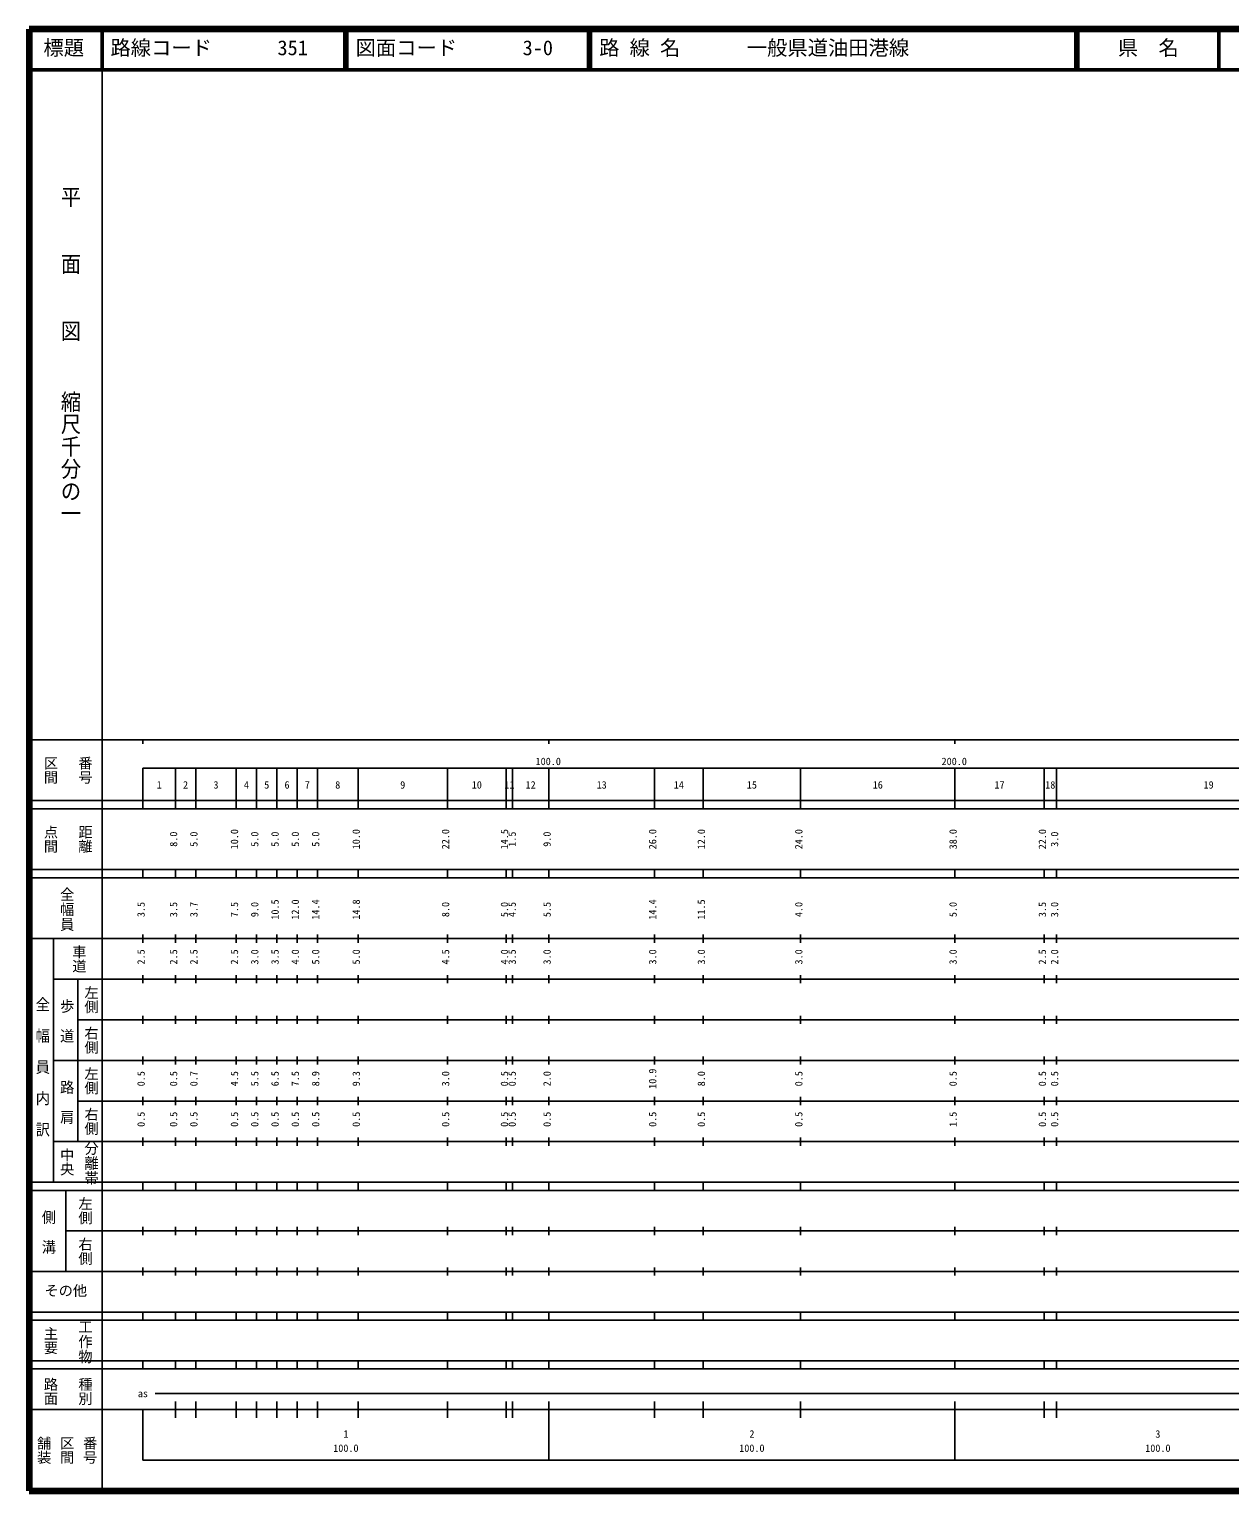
# Model space of a CAD drawing. Units: millimetres on the paper. Extents: x 40 to 680, y 20 to 380.
# Drawn here: x 40 to 335.7, y 20 to 380 of the extents above; entities that cross this region are included whole.
import ezdxf
from ezdxf.enums import TextEntityAlignment as Align

# ---------------------------------------------------------------- set-up
doc = ezdxf.new("R2010")
doc.units = ezdxf.units.MM
for name, color, linetype, lineweight in [('M-TTL', 2, 'Continuous', 140), ('M-TTL-BAND', 7, 'Continuous', 25), ('M-TTL-LINE', 7, 'Continuous', 50)]:
    doc.layers.add(name, color=color, linetype=linetype, lineweight=lineweight)
doc.layers.add('M-TTL-TXT', color=7, linetype='Continuous')
doc.styles.add('@ＭＳ ゴシック', font='')
doc.styles.add('ＭＳ ゴシック', font='')
doc.styles.get('@ＭＳ ゴシック').set_extended_font_data('@MS Gothic')
doc.styles.get('ＭＳ ゴシック').set_extended_font_data('MS Gothic')

msp = doc.modelspace()

# ---------------------------------------------------------------- linework, layer by layer
at = {"layer": 'M-TTL'}
for p, q in [((40, 380), (40, 20)), ((680, 380), (40, 380)), ((40, 20), (680, 20))]:
    msp.add_line(p, q, dxfattribs=at)
at = {"layer": 'M-TTL-BAND'}
for p, q in [((58, 370), (58, 20)), ((40, 205), (579, 205)), ((68, 205), (68, 204)), ((168, 205), (168, 204)), ((268, 205), (268, 204)), ((68, 198), (579, 198)), ((68, 198), (68, 188)), ((76, 188), (76, 198)), ((81, 188), (81, 198)), ((91, 188), (91, 198)), ((96, 188), (96, 198)), ((101, 188), (101, 198)), ((106, 188), (106, 198)), ((111, 188), (111, 198)), ((121, 188), (121, 198)), ((143, 188), (143, 198)), ((157.5, 188), (157.5, 198)), ((159, 188), (159, 198)), ((168, 188), (168, 198)), ((194, 188), (194, 198)), ((206, 188), (206, 198)), ((230, 188), (230, 198)), ((268, 188), (268, 198)), ((290, 188), (290, 198)), ((293, 188), (293, 198)), ((40, 190), (579, 190)), ((40, 188), (579, 188)), ((40, 173), (579, 173)), ((68, 171), (68, 173)), ((76, 171), (76, 173)), ((81, 171), (81, 173)), ((91, 171), (91, 173)), ((96, 171), (96, 173)), ((101, 171), (101, 173)), ((106, 171), (106, 173)), ((111, 171), (111, 173)), ((121, 171), (121, 173)), ((143, 171), (143, 173)), ((157.5, 171), (157.5, 173)), ((159, 171), (159, 173)), ((168, 171), (168, 173)), ((194, 171), (194, 173)), ((206, 171), (206, 173)), ((230, 171), (230, 173)), ((268, 171), (268, 173)), ((290, 171), (290, 173)), ((293, 171), (293, 173)), ((40, 171), (579, 171)), ((40, 156), (579, 156)), ((46, 96), (46, 156)), ((68, 155), (68, 157)), ((76, 155), (76, 157)), ((81, 155), (81, 157)), ((91, 155), (91, 157)), ((96, 155), (96, 157)), ((101, 155), (101, 157)), ((106, 155), (106, 157)), ((111, 155), (111, 157)), ((121, 155), (121, 157)), ((143, 155), (143, 157)), ((157.5, 155), (157.5, 157)), ((159, 155), (159, 157)), ((168, 155), (168, 157)), ((194, 155), (194, 157)), ((206, 155), (206, 157)), ((230, 155), (230, 157)), ((268, 155), (268, 157)), ((290, 155), (290, 157)), ((293, 155), (293, 157)), ((46, 146), (579, 146)), ((52, 146), (52, 106)), ((68, 145), (68, 147)), ((76, 145), (76, 147)), ((81, 145), (81, 147)), ((91, 145), (91, 147)), ((96, 145), (96, 147)), ((101, 145), (101, 147)), ((106, 145), (106, 147)), ((111, 145), (111, 147)), ((121, 145), (121, 147)), ((143, 145), (143, 147)), ((157.5, 145), (157.5, 147)), ((159, 145), (159, 147)), ((168, 145), (168, 147)), ((194, 145), (194, 147)), ((206, 145), (206, 147)), ((230, 145), (230, 147)), ((268, 145), (268, 147)), ((290, 145), (290, 147)), ((293, 145), (293, 147)), ((68, 135), (68, 137)), ((76, 135), (76, 137)), ((81, 135), (81, 137)), ((91, 135), (91, 137)), ((96, 135), (96, 137)), ((101, 135), (101, 137)), ((106, 135), (106, 137)), ((111, 135), (111, 137)), ((121, 135), (121, 137)), ((143, 135), (143, 137)), ((157.5, 135), (157.5, 137)), ((159, 135), (159, 137)), ((168, 135), (168, 137)), ((194, 135), (194, 137)), ((206, 135), (206, 137)), ((230, 135), (230, 137)), ((268, 135), (268, 137)), ((290, 135), (290, 137)), ((293, 135), (293, 137)), ((52, 136), (579, 136)), ((46, 126), (579, 126)), ((68, 125), (68, 127)), ((76, 125), (76, 127)), ((81, 125), (81, 127)), ((91, 125), (91, 127)), ((96, 125), (96, 127)), ((101, 125), (101, 127)), ((106, 125), (106, 127)), ((111, 125), (111, 127)), ((121, 125), (121, 127)), ((143, 125), (143, 127)), ((157.5, 125), (157.5, 127)), ((159, 125), (159, 127)), ((168, 125), (168, 127)), ((194, 125), (194, 127)), ((206, 125), (206, 127)), ((230, 125), (230, 127)), ((268, 125), (268, 127)), ((290, 125), (290, 127)), ((293, 125), (293, 127)), ((52, 116), (579, 116)), ((68, 115), (68, 117)), ((76, 115), (76, 117)), ((81, 115), (81, 117)), ((91, 115), (91, 117)), ((96, 115), (96, 117)), ((101, 115), (101, 117)), ((106, 115), (106, 117)), ((111, 115), (111, 117)), ((121, 115), (121, 117)), ((143, 115), (143, 117)), ((157.5, 115), (157.5, 117)), ((159, 115), (159, 117)), ((168, 115), (168, 117)), ((194, 115), (194, 117)), ((206, 115), (206, 117)), ((230, 115), (230, 117)), ((268, 115), (268, 117)), ((290, 115), (290, 117)), ((293, 115), (293, 117)), ((46, 106), (579, 106)), ((68, 105), (68, 107)), ((76, 105), (76, 107)), ((81, 105), (81, 107)), ((91, 105), (91, 107)), ((96, 105), (96, 107)), ((101, 105), (101, 107)), ((106, 105), (106, 107)), ((111, 105), (111, 107)), ((121, 105), (121, 107)), ((143, 105), (143, 107)), ((157.5, 105), (157.5, 107)), ((159, 105), (159, 107)), ((168, 105), (168, 107)), ((194, 105), (194, 107)), ((206, 105), (206, 107)), ((230, 105), (230, 107)), ((268, 105), (268, 107)), ((290, 105), (290, 107)), ((293, 105), (293, 107)), ((40, 96), (579, 96)), ((40, 94), (579, 94)), ((49, 94), (49, 74)), ((68, 94), (68, 96)), ((76, 94), (76, 96)), ((81, 94), (81, 96)), ((91, 94), (91, 96)), ((96, 94), (96, 96)), ((101, 94), (101, 96)), ((106, 94), (106, 96)), ((111, 94), (111, 96)), ((121, 94), (121, 96)), ((143, 94), (143, 96)), ((157.5, 94), (157.5, 96)), ((159, 94), (159, 96)), ((168, 94), (168, 96)), ((194, 94), (194, 96)), ((206, 94), (206, 96)), ((230, 94), (230, 96)), ((268, 94), (268, 96)), ((290, 94), (290, 96)), ((293, 94), (293, 96)), ((49, 84), (579, 84)), ((68, 83), (68, 85)), ((76, 83), (76, 85)), ((81, 83), (81, 85)), ((91, 83), (91, 85)), ((96, 83), (96, 85)), ((101, 83), (101, 85)), ((106, 83), (106, 85)), ((111, 83), (111, 85)), ((121, 83), (121, 85)), ((143, 83), (143, 85)), ((157.5, 83), (157.5, 85)), ((159, 83), (159, 85)), ((168, 83), (168, 85)), ((194, 83), (194, 85)), ((206, 83), (206, 85)), ((230, 83), (230, 85)), ((268, 83), (268, 85)), ((290, 83), (290, 85)), ((293, 83), (293, 85)), ((40, 74), (579, 74)), ((68, 73), (68, 75)), ((76, 73), (76, 75)), ((81, 73), (81, 75)), ((91, 73), (91, 75)), ((96, 73), (96, 75)), ((101, 73), (101, 75)), ((106, 73), (106, 75)), ((111, 73), (111, 75)), ((121, 73), (121, 75)), ((143, 73), (143, 75)), ((157.5, 73), (157.5, 75)), ((159, 73), (159, 75)), ((168, 73), (168, 75)), ((194, 73), (194, 75)), ((206, 73), (206, 75)), ((230, 73), (230, 75)), ((268, 73), (268, 75)), ((290, 73), (290, 75)), ((293, 73), (293, 75)), ((40, 64), (579, 64)), ((40, 62), (579, 62)), ((68, 62), (68, 64)), ((76, 62), (76, 64)), ((81, 62), (81, 64)), ((91, 62), (91, 64)), ((96, 62), (96, 64)), ((101, 62), (101, 64)), ((106, 62), (106, 64)), ((111, 62), (111, 64)), ((121, 62), (121, 64)), ((143, 62), (143, 64)), ((157.5, 62), (157.5, 64)), ((159, 62), (159, 64)), ((168, 62), (168, 64)), ((194, 62), (194, 64)), ((206, 62), (206, 64)), ((230, 62), (230, 64)), ((268, 62), (268, 64)), ((290, 62), (290, 64)), ((293, 62), (293, 64)), ((40, 52), (579, 52)), ((68, 50), (68, 52)), ((76, 50), (76, 52)), ((81, 50), (81, 52)), ((91, 50), (91, 52)), ((96, 50), (96, 52)), ((101, 50), (101, 52)), ((106, 50), (106, 52)), ((111, 50), (111, 52)), ((121, 50), (121, 52)), ((143, 50), (143, 52)), ((157.5, 50), (157.5, 52)), ((159, 50), (159, 52)), ((168, 50), (168, 52)), ((194, 50), (194, 52)), ((206, 50), (206, 52)), ((230, 50), (230, 52)), ((268, 50), (268, 52)), ((290, 50), (290, 52)), ((293, 50), (293, 52)), ((40, 50), (579, 50)), ((71, 44), (565, 44)), ((40, 40), (579, 40)), ((68, 40), (68, 27.5)), ((76, 38), (76, 42)), ((81, 38), (81, 42)), ((91, 38), (91, 42)), ((96, 38), (96, 42)), ((101, 38), (101, 42)), ((106, 38), (106, 42)), ((111, 38), (111, 42)), ((121, 38), (121, 42)), ((143, 38), (143, 42)), ((157.5, 38), (157.5, 42)), ((159, 38), (159, 42)), ((168, 27.5), (168, 42)), ((194, 38), (194, 42)), ((206, 38), (206, 42)), ((230, 38), (230, 42)), ((268, 27.5), (268, 42)), ((290, 38), (290, 42)), ((293, 38), (293, 42)), ((68, 27.5), (579, 27.5))]:
    msp.add_line(p, q, dxfattribs=at)
at = {"layer": 'M-TTL-LINE'}
for p, q in [((58, 380), (58, 370)), ((117.75, 380), (117.75, 370)), ((118.25, 380), (118.25, 370)), ((177.75, 380), (177.75, 370)), ((178.25, 380), (178.25, 370)), ((297.75, 380), (297.75, 370)), ((298.25, 380), (298.25, 370)), ((333, 380), (333, 370)), ((40, 370), (680, 370))]:
    msp.add_line(p, q, dxfattribs=at)

# ---------------------------------------------------------------- texts
at = {"layer": 'M-TTL-BAND', "style": '@ＭＳ ゴシック'}
for s, height, width, p in [('平\u3000\u3000面\u3000\u3000図', 3.666, 1.1, (47.277, 341.475)), ('縮尺千分の一', 3.666, 1.1, (47.277, 291.03)), ('全幅員', 2.566, 1.05, (47.25, 168.75)), ('全\u3000幅\u3000員\u3000内\u3000訳', 2.566, 1.1, (41.25, 141.75)), ('歩\u3000道', 2.566, 1.05, (47.25, 141.25)), ('路\u3000肩', 2.566, 1.05, (47.25, 121.25)), ('分離帯', 2.566, 1.05, (53.25, 106.25)), ('側\u3000溝', 2.566, 1.05, (42.75, 89.25)), ('工作物', 2.566, 1.05, (51.75, 62.25))]:
    msp.add_text(s, height=height, rotation=270, dxfattribs=dict(at, width=width)).set_placement(p, align=Align.BOTTOM_LEFT)
at = {"layer": 'M-TTL-BAND'}
for s, height, rotation, style, p in [('区間', 2.566, 270, '@ＭＳ ゴシック', (43.25, 201)), ('番号', 2.566, 270, '@ＭＳ ゴシック', (51.75, 201)), ('点間', 2.566, 270, '@ＭＳ ゴシック', (43.25, 184)), ('距離', 2.566, 270, '@ＭＳ ゴシック', (51.75, 184)), ('8.0', 1.833, 90, 'ＭＳ ゴシック', (77, 178.625)), ('5.0', 1.833, 90, 'ＭＳ ゴシック', (82, 178.625)), ('10.0', 1.833, 90, 'ＭＳ ゴシック', (92, 178)), ('5.0', 1.833, 90, 'ＭＳ ゴシック', (97, 178.625)), ('5.0', 1.833, 90, 'ＭＳ ゴシック', (102, 178.625)), ('5.0', 1.833, 90, 'ＭＳ ゴシック', (107, 178.625)), ('5.0', 1.833, 90, 'ＭＳ ゴシック', (112, 178.625)), ('10.0', 1.833, 90, 'ＭＳ ゴシック', (122, 178)), ('22.0', 1.833, 90, 'ＭＳ ゴシック', (144, 178)), ('14.5', 1.833, 90, 'ＭＳ ゴシック', (158.5, 178)), ('1.5', 1.833, 90, 'ＭＳ ゴシック', (160.4, 178.625)), ('9.0', 1.833, 90, 'ＭＳ ゴシック', (169, 178.625)), ('26.0', 1.833, 90, 'ＭＳ ゴシック', (195, 178)), ('12.0', 1.833, 90, 'ＭＳ ゴシック', (207, 178)), ('24.0', 1.833, 90, 'ＭＳ ゴシック', (231, 178)), ('38.0', 1.833, 90, 'ＭＳ ゴシック', (269, 178)), ('22.0', 1.833, 90, 'ＭＳ ゴシック', (291, 178)), ('3.0', 1.833, 90, 'ＭＳ ゴシック', (294, 178.625)), ('3.5', 1.833, 90, 'ＭＳ ゴシック', (69, 161.299)), ('3.5', 1.833, 90, 'ＭＳ ゴシック', (77, 161.299)), ('3.7', 1.833, 90, 'ＭＳ ゴシック', (82, 161.299)), ('7.5', 1.833, 90, 'ＭＳ ゴシック', (92, 161.299)), ('9.0', 1.833, 90, 'ＭＳ ゴシック', (97, 161.299)), ('10.5', 1.833, 90, 'ＭＳ ゴシック', (102, 160.674)), ('12.0', 1.833, 90, 'ＭＳ ゴシック', (107, 160.674)), ('14.4', 1.833, 90, 'ＭＳ ゴシック', (112, 160.674)), ('14.8', 1.833, 90, 'ＭＳ ゴシック', (122, 160.674)), ('8.0', 1.833, 90, 'ＭＳ ゴシック', (144, 161.299)), ('5.0', 1.833, 90, 'ＭＳ ゴシック', (158.5, 161.299)), ('4.5', 1.833, 90, 'ＭＳ ゴシック', (160.4, 161.299)), ('5.5', 1.833, 90, 'ＭＳ ゴシック', (169, 161.299)), ('14.4', 1.833, 90, 'ＭＳ ゴシック', (195, 160.674)), ('11.5', 1.833, 90, 'ＭＳ ゴシック', (207, 160.674)), ('4.0', 1.833, 90, 'ＭＳ ゴシック', (231, 161.299)), ('5.0', 1.833, 90, 'ＭＳ ゴシック', (269, 161.299)), ('3.5', 1.833, 90, 'ＭＳ ゴシック', (291, 161.299)), ('3.0', 1.833, 90, 'ＭＳ ゴシック', (294, 161.299)), ('車道', 2.566, 270, '@ＭＳ ゴシック', (50.25, 154.5)), ('2.5', 1.833, 90, 'ＭＳ ゴシック', (69, 149.625)), ('2.5', 1.833, 90, 'ＭＳ ゴシック', (77, 149.625)), ('2.5', 1.833, 90, 'ＭＳ ゴシック', (82, 149.625)), ('2.5', 1.833, 90, 'ＭＳ ゴシック', (92, 149.625)), ('3.0', 1.833, 90, 'ＭＳ ゴシック', (97, 149.625)), ('3.5', 1.833, 90, 'ＭＳ ゴシック', (102, 149.625)), ('4.0', 1.833, 90, 'ＭＳ ゴシック', (107, 149.625)), ('5.0', 1.833, 90, 'ＭＳ ゴシック', (112, 149.625)), ('5.0', 1.833, 90, 'ＭＳ ゴシック', (122, 149.625)), ('4.5', 1.833, 90, 'ＭＳ ゴシック', (144, 149.625)), ('4.0', 1.833, 90, 'ＭＳ ゴシック', (158.5, 149.625)), ('3.5', 1.833, 90, 'ＭＳ ゴシック', (160.4, 149.625)), ('3.0', 1.833, 90, 'ＭＳ ゴシック', (169, 149.625)), ('3.0', 1.833, 90, 'ＭＳ ゴシック', (195, 149.625)), ('3.0', 1.833, 90, 'ＭＳ ゴシック', (207, 149.625)), ('3.0', 1.833, 90, 'ＭＳ ゴシック', (231, 149.625)), ('3.0', 1.833, 90, 'ＭＳ ゴシック', (269, 149.625)), ('2.5', 1.833, 90, 'ＭＳ ゴシック', (291, 149.625)), ('2.0', 1.833, 90, 'ＭＳ ゴシック', (294, 149.625)), ('左側', 2.566, 270, '@ＭＳ ゴシック', (53.25, 144.5)), ('右側', 2.566, 270, '@ＭＳ ゴシック', (53.25, 134.5)), ('左側', 2.566, 270, '@ＭＳ ゴシック', (53.25, 124.5)), ('0.5', 1.833, 90, 'ＭＳ ゴシック', (69, 119.625)), ('0.5', 1.833, 90, 'ＭＳ ゴシック', (77, 119.625)), ('0.7', 1.833, 90, 'ＭＳ ゴシック', (82, 119.625)), ('4.5', 1.833, 90, 'ＭＳ ゴシック', (92, 119.625)), ('5.5', 1.833, 90, 'ＭＳ ゴシック', (97, 119.625)), ('6.5', 1.833, 90, 'ＭＳ ゴシック', (102, 119.625)), ('7.5', 1.833, 90, 'ＭＳ ゴシック', (107, 119.625)), ('8.9', 1.833, 90, 'ＭＳ ゴシック', (112, 119.625)), ('9.3', 1.833, 90, 'ＭＳ ゴシック', (122, 119.625)), ('3.0', 1.833, 90, 'ＭＳ ゴシック', (144, 119.625)), ('0.5', 1.833, 90, 'ＭＳ ゴシック', (158.5, 119.625)), ('0.5', 1.833, 90, 'ＭＳ ゴシック', (160.4, 119.625)), ('2.0', 1.833, 90, 'ＭＳ ゴシック', (169, 119.625)), ('10.9', 1.833, 90, 'ＭＳ ゴシック', (195, 119)), ('8.0', 1.833, 90, 'ＭＳ ゴシック', (207, 119.625)), ('0.5', 1.833, 90, 'ＭＳ ゴシック', (231, 119.625)), ('0.5', 1.833, 90, 'ＭＳ ゴシック', (269, 119.625)), ('0.5', 1.833, 90, 'ＭＳ ゴシック', (291, 119.625)), ('0.5', 1.833, 90, 'ＭＳ ゴシック', (294, 119.625)), ('右側', 2.566, 270, '@ＭＳ ゴシック', (53.25, 114.5)), ('0.5', 1.833, 90, 'ＭＳ ゴシック', (69, 109.625)), ('0.5', 1.833, 90, 'ＭＳ ゴシック', (77, 109.625)), ('0.5', 1.833, 90, 'ＭＳ ゴシック', (82, 109.625)), ('0.5', 1.833, 90, 'ＭＳ ゴシック', (92, 109.625)), ('0.5', 1.833, 90, 'ＭＳ ゴシック', (97, 109.625)), ('0.5', 1.833, 90, 'ＭＳ ゴシック', (102, 109.625)), ('0.5', 1.833, 90, 'ＭＳ ゴシック', (107, 109.625)), ('0.5', 1.833, 90, 'ＭＳ ゴシック', (112, 109.625)), ('0.5', 1.833, 90, 'ＭＳ ゴシック', (122, 109.625)), ('0.5', 1.833, 90, 'ＭＳ ゴシック', (144, 109.625)), ('0.5', 1.833, 90, 'ＭＳ ゴシック', (158.5, 109.625)), ('0.5', 1.833, 90, 'ＭＳ ゴシック', (160.4, 109.625)), ('0.5', 1.833, 90, 'ＭＳ ゴシック', (169, 109.625)), ('0.5', 1.833, 90, 'ＭＳ ゴシック', (195, 109.625)), ('0.5', 1.833, 90, 'ＭＳ ゴシック', (207, 109.625)), ('0.5', 1.833, 90, 'ＭＳ ゴシック', (231, 109.625)), ('1.5', 1.833, 90, 'ＭＳ ゴシック', (269, 109.625)), ('0.5', 1.833, 90, 'ＭＳ ゴシック', (291, 109.625)), ('0.5', 1.833, 90, 'ＭＳ ゴシック', (294, 109.625)), ('中央', 2.566, 270, '@ＭＳ ゴシック', (47.25, 104.5)), ('左側', 2.566, 270, '@ＭＳ ゴシック', (51.75, 92.5)), ('右側', 2.566, 270, '@ＭＳ ゴシック', (51.75, 82.5)), ('主要', 2.566, 270, '@ＭＳ ゴシック', (43.25, 60.5)), ('路面', 2.566, 270, '@ＭＳ ゴシック', (43.25, 48)), ('種別', 2.566, 270, '@ＭＳ ゴシック', (51.75, 48)), ('舗装', 2.566, 270, '@ＭＳ ゴシック', (41.583, 33.5)), ('区間', 2.566, 270, '@ＭＳ ゴシック', (47.25, 33.5)), ('番号', 2.566, 270, '@ＭＳ ゴシック', (52.917, 33.5))]:
    msp.add_text(s, height=height, rotation=rotation, dxfattribs=dict(at, style=style)).set_placement(p, align=Align.BOTTOM_LEFT)
at = {"layer": 'M-TTL-BAND', "style": 'ＭＳ ゴシック'}
for s, height, p in [('100.0', 1.833, (164.719, 198.195)), ('200.0', 1.833, (264.719, 198.195)), ('1', 1.833, (71.375, 192.405)), ('2', 1.833, (77.875, 192.405)), ('3', 1.833, (85.375, 192.405)), ('4', 1.833, (92.875, 192.405)), ('5', 1.833, (97.875, 192.405)), ('6', 1.833, (102.875, 192.405)), ('7', 1.833, (107.875, 192.405)), ('8', 1.833, (115.375, 192.405)), ('9', 1.833, (131.375, 192.405)), ('10', 1.833, (149, 192.405)), ('11', 1.833, (157, 192.405)), ('12', 1.833, (162.25, 192.405)), ('13', 1.833, (179.75, 192.405)), ('14', 1.833, (198.75, 192.405)), ('15', 1.833, (216.75, 192.405)), ('16', 1.833, (247.75, 192.405)), ('17', 1.833, (277.75, 192.405)), ('18', 1.833, (290.25, 192.405)), ('19', 1.833, (329.25, 192.405)), ('その他', 2.566, (43.75, 67.25)), ('as', 1.833, (66.75, 42.5)), ('1', 1.833, (117.375, 32.523)), ('2', 1.833, (217.375, 32.523)), ('3', 1.833, (317.375, 32.523)), ('100.0', 1.833, (114.875, 29.033)), ('100.0', 1.833, (214.875, 29.033)), ('100.0', 1.833, (314.875, 29.033))]:
    msp.add_text(s, height=height, dxfattribs=at).set_placement(p, align=Align.BOTTOM_LEFT)
at = {"layer": 'M-TTL-TXT', "style": 'ＭＳ ゴシック'}
for s, p in [('標題', (43.5, 372.5)), ('路線コード', (60, 372.5)), ('351', (101.142, 372.5)), ('図面コード', (120.38, 372.5)), ('3-0', (161.521, 372.5)), ('路 線 名', (180.38, 372.5)), ('一般県道油田港線', (216.734, 372.5)), ('県\u3000名', (308.125, 372.5))]:
    msp.add_text(s, height=3.666, dxfattribs=at).set_placement(p, align=Align.BOTTOM_LEFT)

doc.saveas('drawing.dxf')
